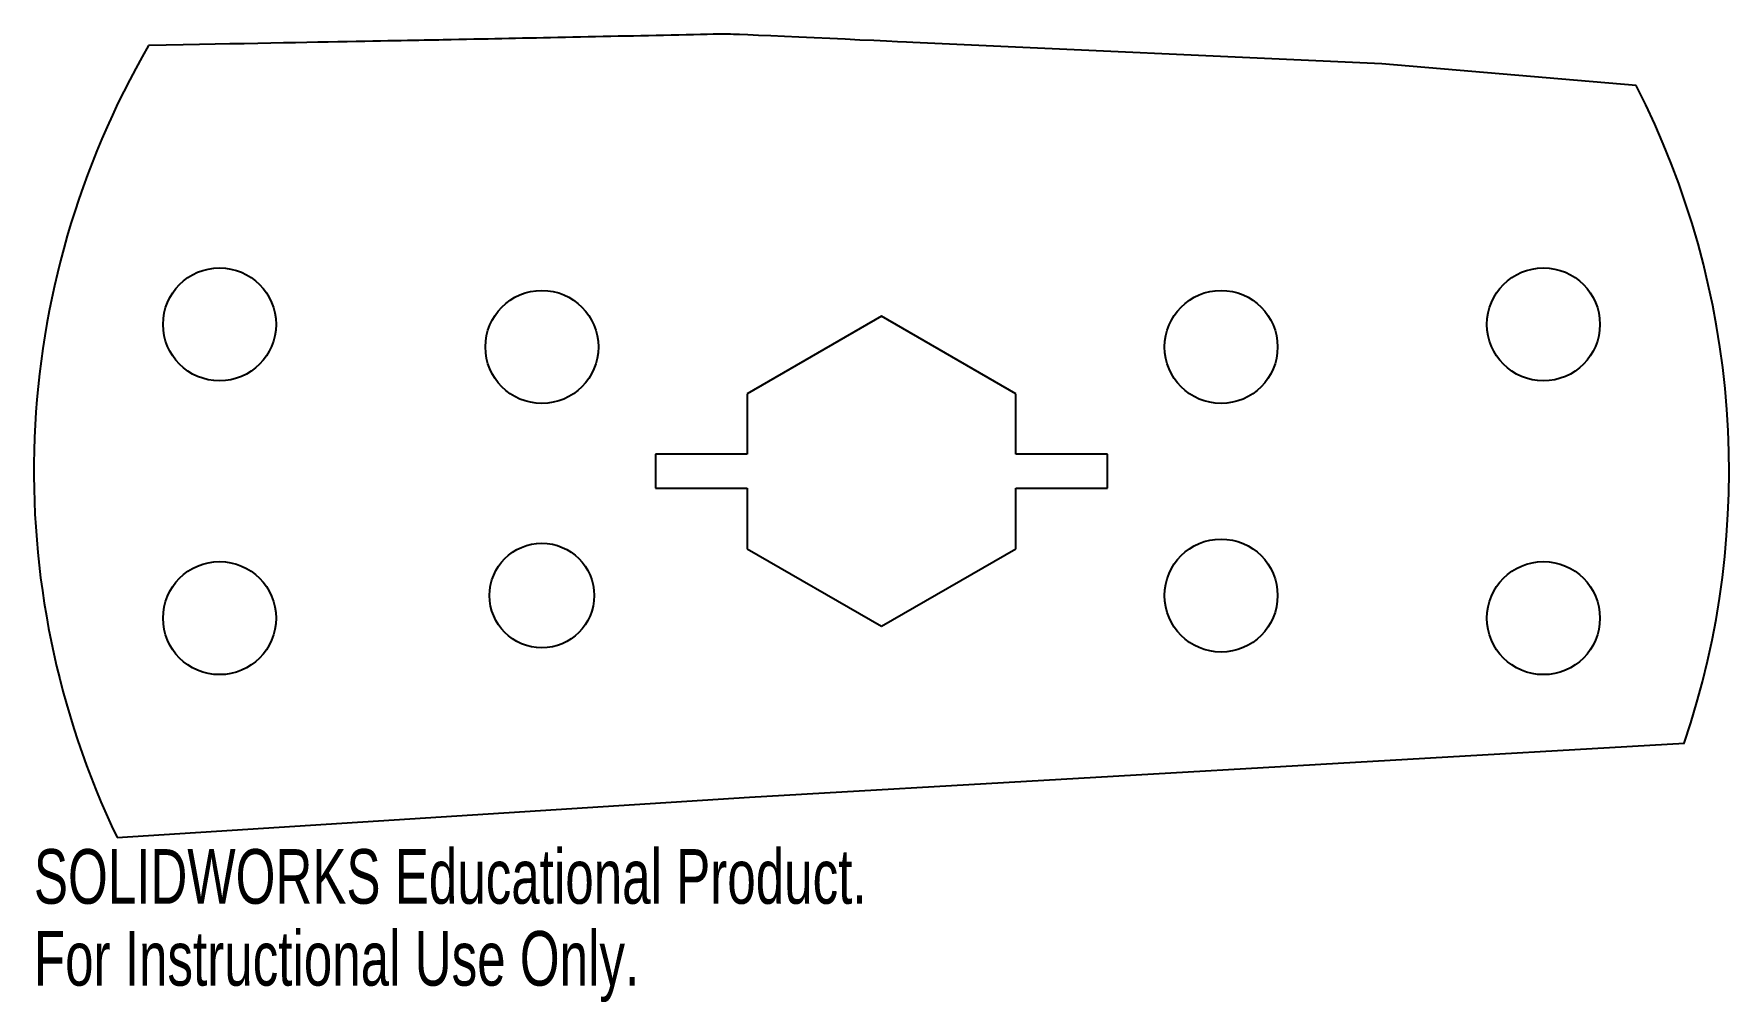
# Model space of a CAD drawing. Header units: millimetres. Extents: x -75 to 75, y -47 to 39.
import ezdxf

# ---------------------------------------------------------------- set-up
doc = ezdxf.new("R2010")
doc.units = ezdxf.units.MM
doc.styles.add('SLDTEXTSTYLE0', font='TXT', dxfattribs={"width": 0.7})

msp = doc.modelspace()

# ---------------------------------------------------------------- linework, layer by layer
at = {"color": 7, "linetype": 'Continuous', "lineweight": 25}
for p, q in [((44.27, 36.07), (2.78, 37.93)), ((66.78, 34.13), (44.27, 36.07)), ((0, 13.71), (-11.88, 6.86)), ((11.88, 6.86), (0, 13.71)), ((-11.88, 6.86), (-11.88, 1.5)), ((11.88, 1.5), (11.88, 6.86)), ((-20, 1.5), (-20, -1.5)), ((-11.88, 1.5), (-20, 1.5)), ((20, 1.5), (11.88, 1.5)), ((20, -1.5), (20, 1.5)), ((-20, -1.5), (-11.88, -1.5)), ((-11.88, -1.5), (-11.88, -6.86)), ((11.88, -1.5), (20, -1.5)), ((11.88, -6.86), (11.88, -1.5)), ((-11.88, -6.86), (0, -13.71)), ((0, -13.71), (11.88, -6.86)), ((-11.68, -28.84), (71.04, -24.06)), ((-67.63, -32.42), (-11.68, -28.84))]:
    msp.add_line(p, q, dxfattribs=at)
for centre, radius in [((-58.57, 13), 5), ((58.57, 13), 5), ((-30.05, 11), 5), ((30.05, 11), 5), ((30.05, -11), 5), ((-30.05, -11), 4.63), ((-58.57, -13), 5), ((58.57, -13), 5)]:
    msp.add_circle(centre, radius, dxfattribs=at)
for start, end in [(149.8393, 205.6093), (341.2886, 27.0681)]:
    msp.add_arc((0, 0), 75, start, end, dxfattribs=at)
msp.add_open_spline([(2.78, 37.93), (0.34, 38.08), (-12.68, 38.65), (-14.04, 38.7), (-15.49, 38.65), (-20.84, 38.54), (-24.41, 38.47), (-31.54, 38.32), (-34.39, 38.26), (-41.76, 38.11), (-47.87, 38), (-64.85, 37.68)], degree=3, knots=[0, 0, 0, 0, 0.125, 0.125, 0.25, 0.25, 0.5, 0.5, 0.75, 0.75, 1, 1, 1, 1], dxfattribs=at)

# ---------------------------------------------------------------- texts
at = {"color": 7, "linetype": 'Continuous', "char_height": 4.8336, "attachment_point": 1, "style": 'SLDTEXTSTYLE0'}
for s, insert in [('SOLIDWORKS Educational Product.', (-75, -33.44)), ('For Instructional Use Only.', (-75, -40.69))]:
    msp.add_mtext(s, dxfattribs=dict(at, insert=insert))

doc.saveas('drawing.dxf')
